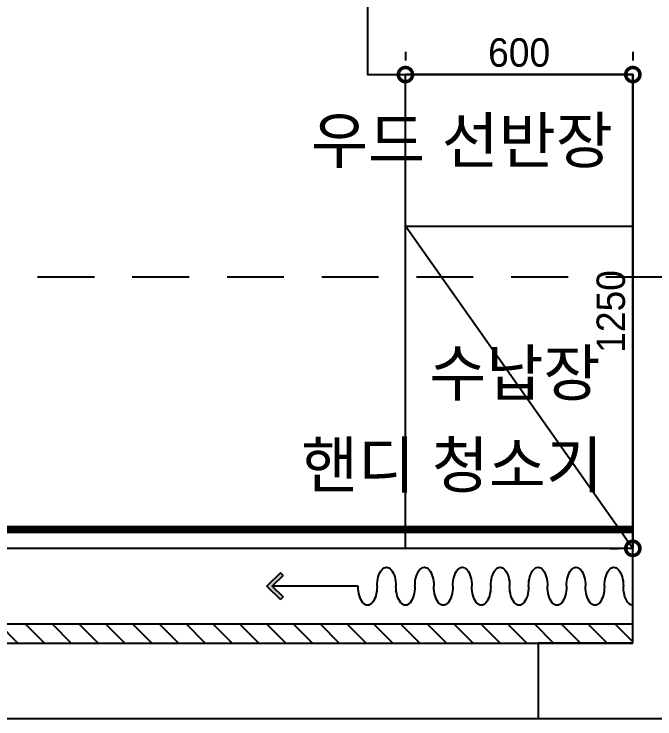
# Model space of a CAD drawing. Header units: inches. Extents: x -63256 to 33689, y -34490 to 100230.
# Drawn here: x -20593 to -18902, y -22482 to -20623 of the extents above; entities that cross this region are included whole.
import ezdxf

# ---------------------------------------------------------------- set-up
doc = ezdxf.new("R2010")
doc.units = ezdxf.units.IN
doc.header["$LTSCALE"] = 100
doc.header["$MEASUREMENT"] = 0
doc.linetypes.add('HID', pattern=[2.5, 1.5, -1])
for name, color, linetype in [('0-ELC TEXT', 7, 'Continuous'), ('01. F-소품', 3, 'Continuous'), ('06-FUR', 6, 'Continuous'), ('06-LIGHT', 4, 'Continuous'), ('07-DIM WAL', 5, 'Continuous'), ('3.기호.계단선', 30, 'Continuous'), ('C-WIN', 4, 'Continuous'), ('도면층2', 2, 'Continuous')]:
    doc.layers.add(name, color=color, linetype=linetype)
doc.styles.add('스타일1', font='')
doc.styles.add('코레일둥고', font='')
doc.styles.get('스타일1').set_extended_font_data('HYwulM')
doc.styles.get('코레일둥고').set_extended_font_data('Korail Round Gothic Medium')
doc.dimstyles.new('30', dxfattribs={"dimscale": 30, "dimtxt": 2.5, "dimasz": 2.5, "dimexe": 1.25, "dimexo": 2, "dimtad": 1, "dimdec": 0, "dimtxsty": '스타일1', "dimblk": 'DOTSMALL', "dimcen": 2.5, "dimclrd": 1, "dimclre": 1, "dimclrt": 2, "dimadec": 0, "dimazin": 0, "dimtfac": 1, "dimtix": 1, "dimtmove": 0, "dimatfit": 3, "dimldrblk": 'DOTSMALL', "dimfxl": 1.25, "dimarcsym": 0})

# ---------------------------------------------------------------- blocks, each defined once
blk = doc.blocks.new('FFSFDF')
at = {"layer": '01. F-소품'}
blk.add_hatch(color=8, dxfattribs=at).paths.add_polyline_path([(1567672.9, 1746751.1), (1567679.9, 1746744.1), (1567715.3, 1746779.4), (1567679.9, 1746814.8), (1567672.9, 1746807.7), (1567701.2, 1746779.4)])
at = {"layer": '01. F-소품', "color": 8}
for p, q in [((1567672.9, 1746807.7), (1567679.9, 1746814.8)), ((1567474.8, 1746779.4), (1567701.2, 1746779.4)), ((1567672.9, 1746751.1), (1567679.9, 1746744.1))]:
    blk.add_line(p, q, dxfattribs=at)
for points in [[(1567672.9, 1746807.7), (1567701.2, 1746779.4), (1567672.9, 1746751.1)], [(1567679.9, 1746814.8), (1567715.3, 1746779.4), (1567679.9, 1746744.1)]]:
    blk.add_lwpolyline(points, dxfattribs=at)
for centre, start_param, end_param in [((1566799.8, 1746779.4), 1.570796, 4.712389), ((1566899.8, 1746779.4), 1.570796, 4.712389), ((1566999.8, 1746779.4), 1.570796, 4.712389), ((1567099.8, 1746779.4), 1.570796, 4.712389), ((1567199.8, 1746779.4), 1.570796, 4.712389), ((1567299.8, 1746779.4), 1.570796, 4.712389), ((1567399.8, 1746779.4), 1.570796, 4.712389), ((1566749.8, 1746779.4), 6.283185, 7.853982), ((1566849.8, 1746779.4), 4.712389, 7.853982), ((1566949.8, 1746779.4), 4.712389, 7.853982), ((1567049.8, 1746779.4), 4.712389, 7.853982), ((1567149.8, 1746779.4), 4.712389, 7.853982), ((1567249.8, 1746779.4), 4.712389, 7.853982), ((1567349.8, 1746779.4), 4.712389, 7.853982), ((1567449.8, 1746779.4), 4.712389, 7.853982)]:
    blk.add_ellipse(centre, major_axis=(0, -50), ratio=0.5, start_param=start_param, end_param=end_param, dxfattribs=at)
blk = doc.blocks.new('_DOTSMALL')
at = {"color": 0, "linetype": 'ByBlock', "const_width": 0.5}
blk.add_lwpolyline([(-0.0625, 0, 1), (0.0625, 0, 1)], format="xyb", close=True, dxfattribs=at)
blk = doc.blocks.new('*D352')
at = {"layer": '07-DIM WAL', "color": 1, "lineweight": -2, "transparency": 16777216}
for p, q in [((-19560.3, -20722.5), (-19560.3, -20745)), ((-18960.3, -20722.5), (-18960.3, -20745)), ((-18960.3, -20782.5), (-19560.3, -20782.5))]:
    blk.add_line(p, q, dxfattribs=at)
at = {"layer": 'Defpoints', "color": 0, "transparency": 16777216}
for p in [(-19560.3, -20782.5), (-19560.3, -20782.5), (-18960.3, -20782.5)]:
    blk.add_point(p, dxfattribs=at)
at = {"layer": '07-DIM WAL', "color": 1, "lineweight": -2, "transparency": 16777216, "xscale": 75, "yscale": 75, "zscale": 75, "rotation": 180}
blk.add_blockref('_DOTSMALL', (-19560.3, -20782.5), dxfattribs=at)
at = {"layer": '07-DIM WAL', "color": 1, "lineweight": -2, "transparency": 16777216, "xscale": 75, "yscale": 75, "zscale": 75}
blk.add_blockref('_DOTSMALL', (-18960.3, -20782.5), dxfattribs=at)
at = {"layer": '07-DIM WAL', "color": 2, "transparency": 16777216, "insert": (-19260.3, -20724.7), "char_height": 75, "attachment_point": 5, "style": '스타일1'}
blk.add_mtext('600', dxfattribs=at)
blk = doc.blocks.new('*D353')
at = {"layer": '07-DIM WAL', "color": 1, "lineweight": -2, "transparency": 16777216}
for p, q in [((-19020.3, -20782.5), (-18997.8, -20782.5)), ((-18960.3, -20782.5), (-18960.3, -22032.5)), ((-19020.3, -22032.5), (-18997.8, -22032.5))]:
    blk.add_line(p, q, dxfattribs=at)
at = {"layer": 'Defpoints', "color": 0, "transparency": 16777216}
for p in [(-18960.3, -20782.5), (-18960.3, -22032.5), (-18960.3, -22032.5)]:
    blk.add_point(p, dxfattribs=at)
at = {"layer": '07-DIM WAL', "color": 1, "lineweight": -2, "transparency": 16777216, "xscale": 75, "yscale": 75, "zscale": 75}
for p, rotation in [((-18960.3, -20782.5), 90), ((-18960.3, -22032.5), 270)]:
    blk.add_blockref('_DOTSMALL', p, dxfattribs=dict(at, rotation=rotation))
at = {"layer": '07-DIM WAL', "color": 2, "transparency": 16777216, "insert": (-19018, -21407.5), "char_height": 75, "attachment_point": 5, "rotation": 90, "style": '스타일1'}
blk.add_mtext('1250', dxfattribs=at)
blk = doc.blocks.new('dfdadfs')
at = {"layer": 'C-WIN'}
blk.add_lwpolyline([(-23360.3, -122282.5), (-19210.3, -122282.5), (-19210.3, -122482.5), (-23360.3, -122482.5)], close=True, dxfattribs=at)
at = {"layer": '도면층2'}
for p, q in [((-18960.3, -122282.5), (-18960.3, -120782.5)), ((-18960.3, -122282.5), (-19210.3, -122282.5)), ((-19210.3, -122282.5), (-19210.3, -122482.5)), ((-18760.3, -122482.5), (-19210.3, -122482.5))]:
    blk.add_line(p, q, dxfattribs=at)
blk.add_lwpolyline([(-18960.3, -120582.5), (-19660.3, -120582.5), (-19660.3, -120782.5), (-18960.3, -120782.5)], dxfattribs=at)

msp = doc.modelspace()

# ---------------------------------------------------------------- hatches: boundary and pattern name
at = {"layer": '3.기호.계단선'}
h = msp.add_hatch(dxfattribs=at)
h.set_pattern_fill('_USER', color=256, scale=50, angle=135, pattern_type=0)
h.set_pattern_definition([(135, (67936.96, -246496.736), (-35.355339, -35.355339), [])])
h.paths.add_polyline_path([(-18960.3, -22282.5), (-18960.3, -22232.5), (-23360.3, -22232.5), (-23360.3, -22282.5)])

# ---------------------------------------------------------------- linework, layer by layer
at = {"layer": '06-FUR'}
for p, q in [((-18960.3, -22032.5), (-19560.3, -21182.5)), ((-19560.3, -21182.5), (-18960.3, -21182.5))]:
    msp.add_line(p, q, dxfattribs=at)
msp.add_lwpolyline([(-19560.3, -20782.5), (-18960.3, -20782.5), (-18960.3, -22032.5), (-19560.3, -22032.5)], close=True, dxfattribs=at)
at = {"layer": '06-LIGHT', "color": 10, "linetype": 'HID', "const_width": 20}
msp.add_lwpolyline([(-18960.3, -21982.5), (-23360.3, -21982.5)], dxfattribs=at)
at = {"layer": '06-LIGHT'}
msp.add_lwpolyline([(-18960.3, -22232.5), (-18960.3, -22032.5), (-23360.3, -22032.5), (-23360.3, -22232.5)], dxfattribs=at)
at = {"layer": '3.기호.계단선', "linetype": 'HID'}
msp.add_lwpolyline([(-18131.2, -21316.8), (-20849.7, -21316.8)], dxfattribs=at)
at = {"layer": '3.기호.계단선'}
msp.add_lwpolyline([(-18960.3, -22282.5), (-18960.3, -22232.5), (-23360.3, -22232.5), (-23360.3, -22282.5), (-18960.3, -22282.5)], dxfattribs=at)

# ---------------------------------------------------------------- block references
at = {"color": 0, "xscale": -1}
msp.add_blockref('FFSFDF', (1547789.5, -1768911.9), dxfattribs=at)
at = {"layer": '07-DIM WAL'}
msp.add_blockref('dfdadfs', (0, 100000), dxfattribs=at)

# ---------------------------------------------------------------- texts
at = {"layer": '0-ELC TEXT', "style": '코레일둥고'}
for s, p in [('우드 선반장', (-19809.6, -21016)), ('수납장', (-19497.5, -21629.7)), ('핸디 청소기', (-19835.8, -21872.3))]:
    msp.add_text(s, height=120, dxfattribs=at).set_placement(p)

# ---------------------------------------------------------------- dimensions: what is measured, and where the dimension line sits
at = {"layer": '07-DIM WAL'}
dim = msp.add_linear_dim(base=(-19560.3, -20782.5), p1=(-18960.3, -20782.5), p2=(-19560.3, -20782.5), dimstyle='30', dxfattribs=at)
dim.commit()
dim.dimension.update_dxf_attribs({"geometry": '*D352', "text_midpoint": (-19260.3, -20724.7)})
dim = msp.add_linear_dim(base=(-18960.3, -22032.5), p1=(-18960.3, -20782.5), p2=(-18960.3, -22032.5), angle=90, dimstyle='30', dxfattribs=at)
dim.commit()
dim.dimension.update_dxf_attribs({"geometry": '*D353', "text_midpoint": (-19018, -21407.5)})

doc.saveas('drawing.dxf')
